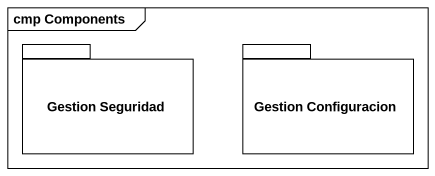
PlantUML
@startuml
mainframe cmp Components
package "Gestion Seguridad" as Gestion_Seguridad {
}
package "Gestion Configuracion" as Gestion_Configuracion {
}
@enduml
